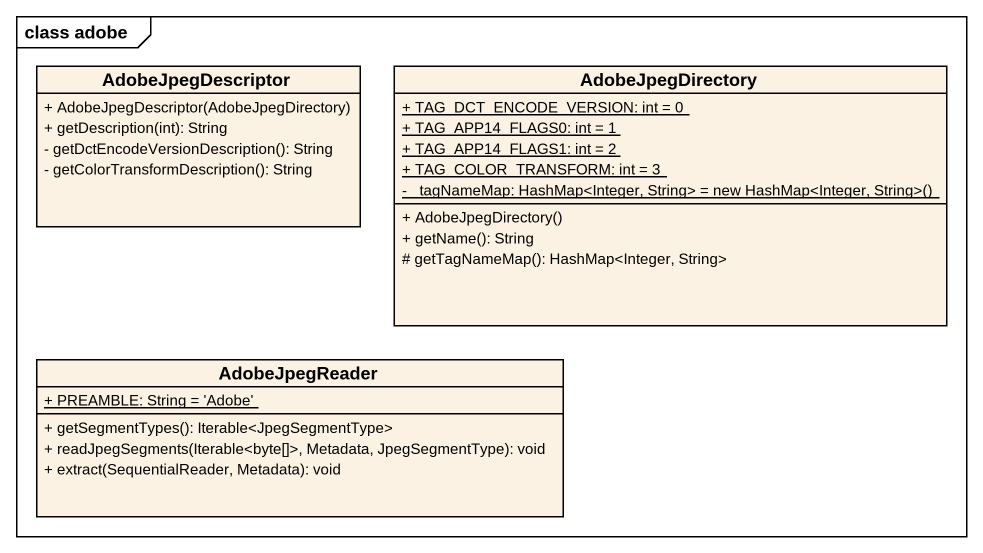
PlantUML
@startuml
mainframe class adobe
hide circle
hide empty members
skinparam classAttributeIconSize 0
class AdobeJpegDescriptor {
  + AdobeJpegDescriptor(AdobeJpegDirectory)
  + getDescription(int): String
  - getDctEncodeVersionDescription(): String
  - getColorTransformDescription(): String
}
class AdobeJpegDirectory {
  {static} + TAG_DCT_ENCODE_VERSION: int = 0
  {static} + TAG_APP14_FLAGS0: int = 1
  {static} + TAG_APP14_FLAGS1: int = 2
  {static} + TAG_COLOR_TRANSFORM: int = 3
  {static} {field} - _tagNameMap: HashMap<Integer, String> = new HashMap<Integer, String>()
  + AdobeJpegDirectory()
  + getName(): String
  # getTagNameMap(): HashMap<Integer, String>
}
class AdobeJpegReader {
  {static} + PREAMBLE: String = 'Adobe'
  + getSegmentTypes(): Iterable<JpegSegmentType>
  + readJpegSegments(Iterable<byte[]>, Metadata, JpegSegmentType): void
  + extract(SequentialReader, Metadata): void
}
@enduml
